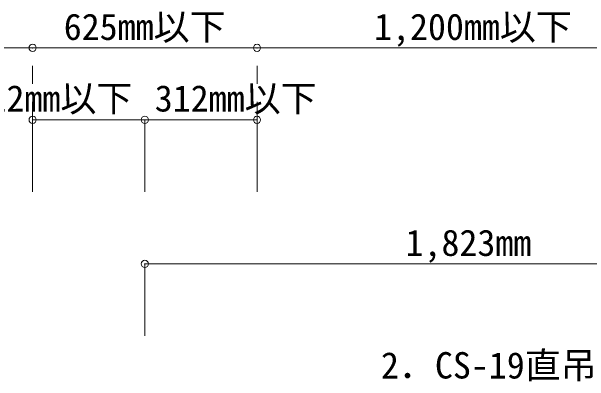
# Model space of a CAD drawing. Units: millimetres, scale not verified. Extents: x -9752 to 9748, y -6991 to 6878.
# Drawn here: x -3671 to -2066, y -4427 to -3400 of the extents above; entities that cross this region are included whole.
import ezdxf
from ezdxf.enums import TextEntityAlignment as Align

# ---------------------------------------------------------------- set-up
doc = ezdxf.new("R2010")
doc.units = ezdxf.units.MM
doc.header["$LTSCALE"] = 50
doc.header["$PDMODE"] = 32
doc.header["$PDSIZE"] = 20
doc.linetypes.add('CHAIN1', pattern=[8, 5, -1, 1, -1])
doc.linetypes.add('DASHED1', pattern=[1.8, 1.2, -0.6])
for name, color, linetype, lineweight in [('2-0_中心線', 3, 'DASHED1', 18), ('2-5_寸法', 4, 'Continuous', 9), ('2-6_文字', 7, 'Continuous', 18)]:
    doc.layers.add(name, color=color, linetype=linetype, lineweight=lineweight)
doc.styles.add('ＭＳ ゴシック', font='')
doc.styles.get('ＭＳ ゴシック').set_extended_font_data('MS Gothic')

msp = doc.modelspace()

# ---------------------------------------------------------------- linework, layer by layer
at = {"layer": '2-0_中心線', "color": 4, "linetype": 'CHAIN1', "lineweight": 9}
for p, q in [((-3612.22, -3900.39), (-3612.22, -3500.39)), ((-2989.22, -3900.39), (-2989.22, -3500.39)), ((-3300.75, -3700.39), (-3300.75, -3900.39)), ((-3300.75, -4300.39), (-3300.75, -4100.39))]:
    msp.add_line(p, q, dxfattribs=at)
at = {"layer": '2-5_寸法'}
for p, q in [((-4812.22, -3500.39), (-3612.22, -3500.39)), ((-3612.22, -3500.39), (-3300.75, -3500.39)), ((-3300.75, -3500.39), (-1239.22, -3500.39)), ((-3612.22, -3700.39), (-3300.75, -3700.39)), ((-3300.75, -3700.39), (-2989.22, -3700.39)), ((-3300.75, -4100.39), (-456.36, -4100.39))]:
    msp.add_line(p, q, dxfattribs=at)
for p in [(-3612.22, -3500.39), (-2989.22, -3500.39), (-3612.22, -3700.39), (-3300.75, -3700.39), (-2989.22, -3700.39), (-3300.75, -4100.39)]:
    msp.add_point(p, dxfattribs=at)

# ---------------------------------------------------------------- texts
at = {"layer": '2-5_寸法', "style": 'ＭＳ ゴシック'}
for s, p in [('625mm以下', (-3525.75, -3500.39)), ('1,200mm以下', (-2664.22, -3500.39)), ('312mm以下', (-3784.56, -3699.33)), ('312mm以下', (-3273.06, -3699.33)), ('1,823mm', (-2576.75, -4100.39))]:
    msp.add_text(s, height=73.31, dxfattribs=at).set_placement(p, align=Align.BOTTOM_LEFT)
at = {"layer": '2-6_文字', "color": 4, "style": 'ＭＳ ゴシック'}
msp.add_text('2．CS-19直吊りハンガー', height=73.31, dxfattribs=at).set_placement((-2645.07, -4440.83), align=Align.BOTTOM_LEFT)

doc.saveas('drawing.dxf')
